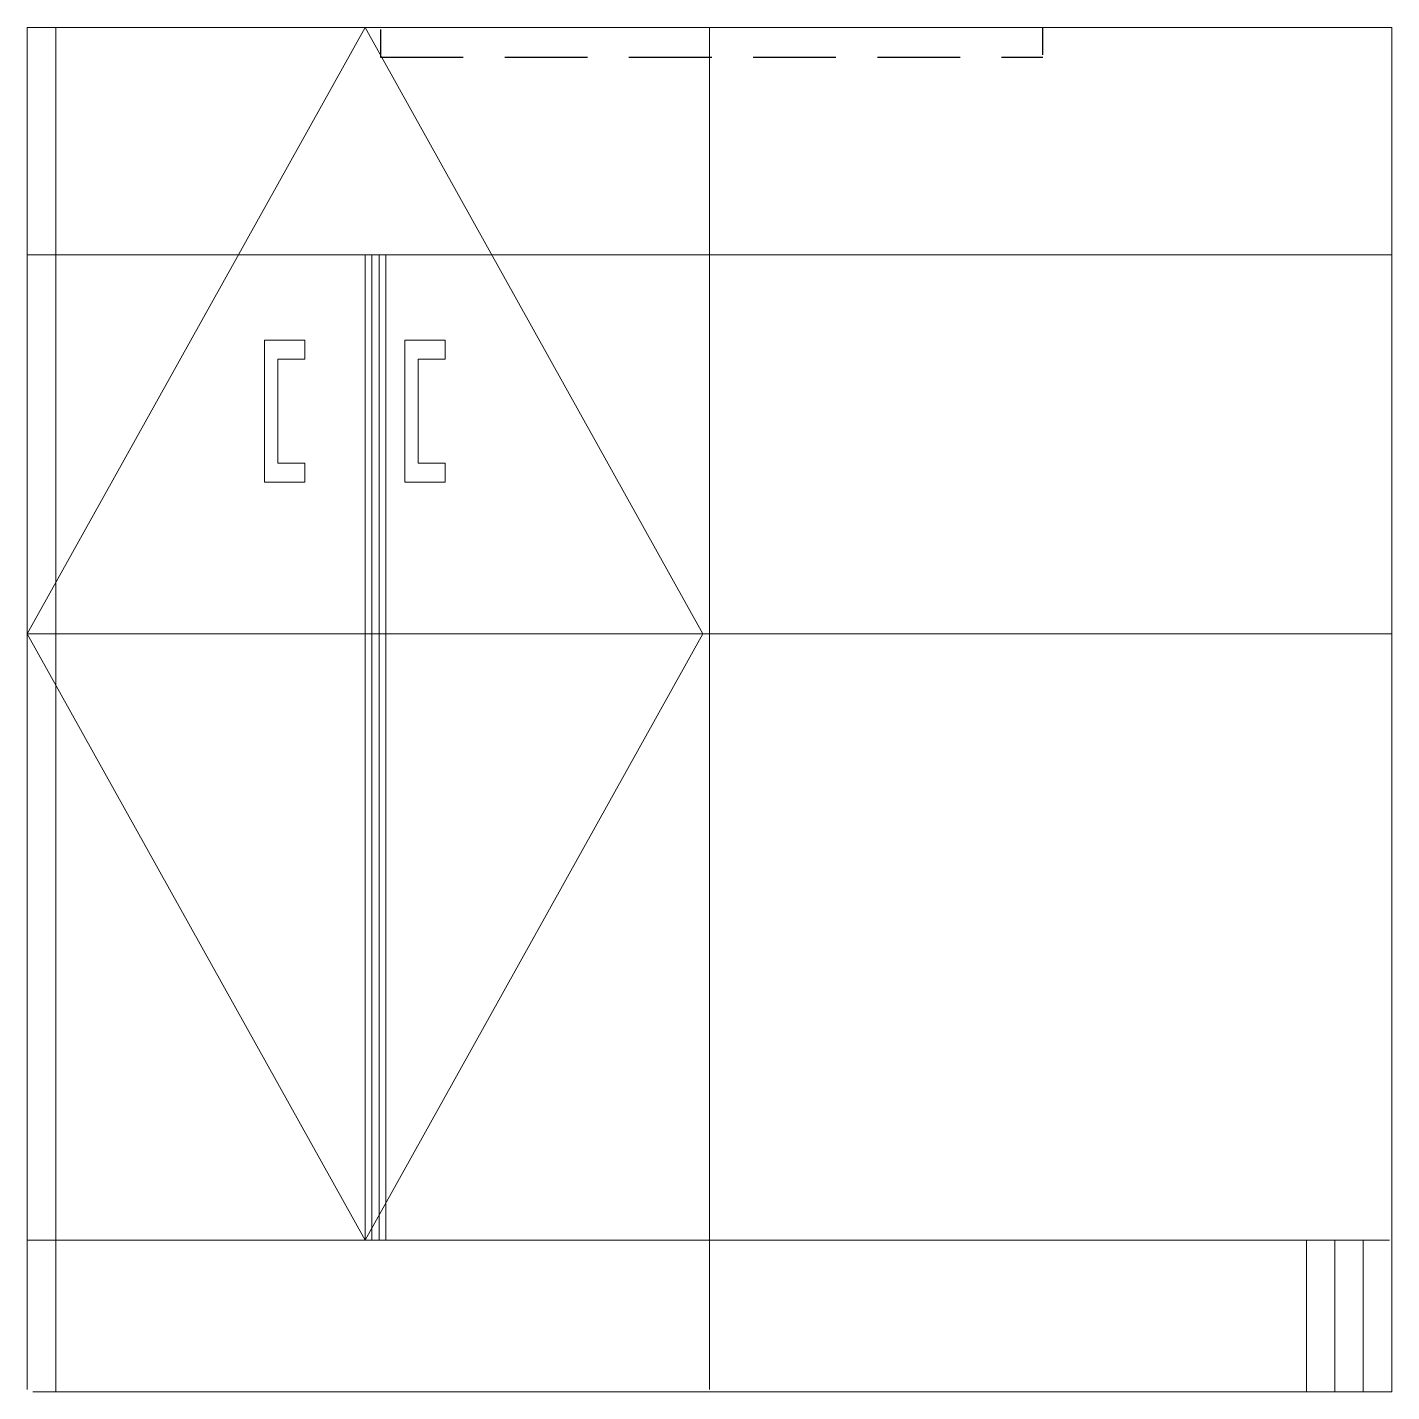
# Model space of a CAD drawing. Header units: inches. Extents: x 90 to 702, y 0 to 612.
import ezdxf

# ---------------------------------------------------------------- set-up
doc = ezdxf.new("R2010")
doc.units = ezdxf.units.IN
doc.header["$MEASUREMENT"] = 0
for name, pattern in [('AI-Linetype-1', [27.849266, 18.566177, -9.283089]), ('AI-Linetype-2', [55.698532, 37.132355, -18.566177]), ('AI-Linetype-3', [0, 0, 0])]:
    doc.linetypes.add(name, pattern=pattern)
doc.layers.add('Layer 1', color=7, linetype='Continuous')

# ---------------------------------------------------------------- blocks, each defined once
blk = doc.blocks.new('block 3')
at = {"layer": 'Layer 1', "lineweight": 0}
blk.add_lwpolyline([(701.88, 0.12), (701.88, 611.88)], dxfattribs=at)
blk = doc.blocks.new('block 4')
at = {"layer": 'Layer 1', "lineweight": 0}
blk.add_lwpolyline([(90.12, 1.14), (90.12, 611.88)], dxfattribs=at)
blk = doc.blocks.new('block 5')
at = {"layer": 'Layer 1', "lineweight": 0}
blk.add_lwpolyline([(701.88, 611.88), (151.29, 611.88)], dxfattribs=at)
blk = doc.blocks.new('block 6')
at = {"layer": 'Layer 1', "lineweight": 0}
blk.add_lwpolyline([(700.94, 68.09), (90.25, 68.09)], dxfattribs=at)
blk = doc.blocks.new('block 7')
at = {"layer": 'Layer 1', "lineweight": 0}
blk.add_lwpolyline([(701.88, 339.99), (90.12, 339.99)], dxfattribs=at)
blk = doc.blocks.new('block 8')
at = {"layer": 'Layer 1', "lineweight": 0}
blk.add_lwpolyline([(396, 1.14), (396, 611.88)], dxfattribs=at)
blk = doc.blocks.new('block 9')
at = {"layer": 'Layer 1', "lineweight": 0}
blk.add_lwpolyline([(701.88, 509.92), (90.12, 509.92)], dxfattribs=at)
blk = doc.blocks.new('block 10')
at = {"layer": 'Layer 1', "lineweight": 0}
blk.add_lwpolyline([(102.86, 68.09), (663.65, 68.09)], dxfattribs=at)
blk = doc.blocks.new('block 11')
at = {"layer": 'Layer 1', "lineweight": 0}
blk.add_lwpolyline([(701.88, 0.12), (92.65, 0.12)], dxfattribs=at)
blk = doc.blocks.new('block 12')
at = {"layer": 'Layer 1', "lineweight": 0}
blk.add_lwpolyline([(663.65, 68.09), (102.86, 68.09)], dxfattribs=at)
blk = doc.blocks.new('block 13')
at = {"layer": 'Layer 1', "lineweight": 0}
blk.add_lwpolyline([(102.86, 68.09), (102.86, 0.12)], dxfattribs=at)
blk = doc.blocks.new('block 14')
at = {"layer": 'Layer 1', "lineweight": 0}
blk.add_lwpolyline([(102.86, 0.12), (663.65, 0.12)], dxfattribs=at)
blk = doc.blocks.new('block 15')
at = {"layer": 'Layer 1', "lineweight": 0}
blk.add_lwpolyline([(663.65, 0.12), (663.65, 68.09)], dxfattribs=at)
blk = doc.blocks.new('block 16')
at = {"layer": 'Layer 1', "lineweight": 0}
blk.add_lwpolyline([(663.65, 68.09), (663.65, 0.12)], dxfattribs=at)
blk = doc.blocks.new('block 17')
at = {"layer": 'Layer 1', "lineweight": 0}
blk.add_lwpolyline([(102.86, 0.12), (102.86, 68.09)], dxfattribs=at)
blk = doc.blocks.new('block 18')
at = {"layer": 'Layer 1', "lineweight": 0}
blk.add_lwpolyline([(676.39, 68.09), (689.14, 68.09)], dxfattribs=at)
blk = doc.blocks.new('block 19')
at = {"layer": 'Layer 1', "lineweight": 0}
blk.add_lwpolyline([(689.14, 0.12), (676.39, 0.12)], dxfattribs=at)
blk = doc.blocks.new('block 20')
at = {"layer": 'Layer 1', "lineweight": 0}
blk.add_lwpolyline([(676.39, 0.12), (676.39, 68.09)], dxfattribs=at)
blk = doc.blocks.new('block 21')
at = {"layer": 'Layer 1', "lineweight": 0}
blk.add_lwpolyline([(689.14, 68.09), (676.39, 68.09)], dxfattribs=at)
blk = doc.blocks.new('block 22')
at = {"layer": 'Layer 1', "lineweight": 0}
blk.add_lwpolyline([(676.39, 68.09), (676.39, 0.12)], dxfattribs=at)
blk = doc.blocks.new('block 23')
at = {"layer": 'Layer 1', "lineweight": 0}
blk.add_lwpolyline([(676.39, 0.12), (689.14, 0.12)], dxfattribs=at)
blk = doc.blocks.new('block 24')
at = {"layer": 'Layer 1', "lineweight": 0}
blk.add_lwpolyline([(689.14, 0.12), (689.14, 68.09)], dxfattribs=at)
blk = doc.blocks.new('block 25')
at = {"layer": 'Layer 1', "lineweight": 0}
blk.add_lwpolyline([(689.14, 68.09), (689.14, 0.12)], dxfattribs=at)
blk = doc.blocks.new('block 26')
at = {"layer": 'Layer 1', "lineweight": 0}
blk.add_lwpolyline([(247.93, 68.09), (241.56, 68.09)], dxfattribs=at)
blk = doc.blocks.new('block 27')
at = {"layer": 'Layer 1', "lineweight": 0}
blk.add_lwpolyline([(241.56, 68.09), (90.12, 68.09)], dxfattribs=at)
blk = doc.blocks.new('block 28')
at = {"layer": 'Layer 1', "lineweight": 0}
blk.add_lwpolyline([(90.12, 509.92), (241.56, 509.92)], dxfattribs=at)
blk = doc.blocks.new('block 29')
at = {"layer": 'Layer 1', "lineweight": 0}
blk.add_lwpolyline([(241.56, 509.92), (247.93, 509.92)], dxfattribs=at)
blk = doc.blocks.new('block 30')
at = {"layer": 'Layer 1', "lineweight": 0}
blk.add_lwpolyline([(90.12, 68.09), (90.12, 509.92)], dxfattribs=at)
blk = doc.blocks.new('block 31')
at = {"layer": 'Layer 1', "lineweight": 0}
blk.add_lwpolyline([(102.86, 509.92), (102.86, 68.09)], dxfattribs=at)
blk = doc.blocks.new('block 32')
at = {"layer": 'Layer 1', "lineweight": 0}
blk.add_lwpolyline([(102.86, 68.09), (102.86, 509.92)], dxfattribs=at)
blk = doc.blocks.new('block 33')
at = {"layer": 'Layer 1', "lineweight": 0}
blk.add_lwpolyline([(247.93, 509.92), (247.93, 68.09)], dxfattribs=at)
blk = doc.blocks.new('block 34')
at = {"layer": 'Layer 1', "lineweight": 0}
blk.add_lwpolyline([(241.56, 68.09), (247.93, 68.09)], dxfattribs=at)
blk = doc.blocks.new('block 35')
at = {"layer": 'Layer 1', "lineweight": 0}
blk.add_lwpolyline([(247.93, 68.09), (247.93, 509.92)], dxfattribs=at)
blk = doc.blocks.new('block 36')
at = {"layer": 'Layer 1', "lineweight": 0}
blk.add_lwpolyline([(247.93, 509.92), (241.56, 509.92)], dxfattribs=at)
blk = doc.blocks.new('block 37')
at = {"layer": 'Layer 1', "lineweight": 0}
blk.add_lwpolyline([(241.56, 509.92), (241.56, 68.09)], dxfattribs=at)
blk = doc.blocks.new('block 38')
at = {"layer": 'Layer 1', "lineweight": 0}
blk.add_lwpolyline([(90.12, 68.09), (241.56, 68.09)], dxfattribs=at)
blk = doc.blocks.new('block 39')
at = {"layer": 'Layer 1', "lineweight": 0}
blk.add_lwpolyline([(241.56, 68.09), (241.56, 509.92)], dxfattribs=at)
blk = doc.blocks.new('block 40')
at = {"layer": 'Layer 1', "lineweight": 0}
blk.add_lwpolyline([(241.56, 509.92), (90.12, 509.92)], dxfattribs=at)
blk = doc.blocks.new('block 41')
at = {"layer": 'Layer 1', "lineweight": 0}
blk.add_lwpolyline([(90.12, 509.92), (90.12, 68.09)], dxfattribs=at)
blk = doc.blocks.new('block 42')
at = {"layer": 'Layer 1', "lineweight": 0}
blk.add_lwpolyline([(396, 68.09), (244.56, 68.09)], dxfattribs=at)
blk = doc.blocks.new('block 43')
at = {"layer": 'Layer 1', "lineweight": 0}
blk.add_lwpolyline([(244.56, 509.92), (396, 509.92)], dxfattribs=at)
blk = doc.blocks.new('block 44')
at = {"layer": 'Layer 1', "lineweight": 0}
blk.add_lwpolyline([(244.56, 68.09), (396, 68.09)], dxfattribs=at)
blk = doc.blocks.new('block 45')
at = {"layer": 'Layer 1', "lineweight": 0}
blk.add_lwpolyline([(396, 68.09), (396, 509.92)], dxfattribs=at)
blk = doc.blocks.new('block 46')
at = {"layer": 'Layer 1', "lineweight": 0}
blk.add_lwpolyline([(396, 509.92), (244.56, 509.92)], dxfattribs=at)
blk = doc.blocks.new('block 47')
at = {"layer": 'Layer 1', "lineweight": 0}
blk.add_lwpolyline([(244.56, 509.92), (244.56, 68.09)], dxfattribs=at)
blk = doc.blocks.new('block 48')
at = {"layer": 'Layer 1', "lineweight": 0}
blk.add_lwpolyline([(244.56, 68.09), (244.56, 509.92)], dxfattribs=at)
blk = doc.blocks.new('block 49')
at = {"layer": 'Layer 1', "lineweight": 0}
blk.add_lwpolyline([(250.93, 509.92), (250.93, 68.09)], dxfattribs=at)
blk = doc.blocks.new('block 50')
at = {"layer": 'Layer 1', "lineweight": 0}
blk.add_lwpolyline([(250.93, 68.09), (250.93, 509.92)], dxfattribs=at)
blk = doc.blocks.new('block 51')
at = {"layer": 'Layer 1', "lineweight": 0}
blk.add_lwpolyline([(396, 509.92), (396, 68.09)], dxfattribs=at)
blk = doc.blocks.new('block 52')
at = {"layer": 'Layer 1', "lineweight": 0}
blk.add_lwpolyline([(396, 509.92), (90.12, 509.92)], dxfattribs=at)
blk = doc.blocks.new('block 53')
at = {"layer": 'Layer 1', "lineweight": 0}
blk.add_lwpolyline([(90.12, 611.88), (396, 611.88)], dxfattribs=at)
blk = doc.blocks.new('block 54')
at = {"layer": 'Layer 1', "lineweight": 0}
blk.add_lwpolyline([(90.12, 509.92), (396, 509.92)], dxfattribs=at)
blk = doc.blocks.new('block 55')
at = {"layer": 'Layer 1', "lineweight": 0}
blk.add_lwpolyline([(396, 509.92), (396, 611.88)], dxfattribs=at)
blk = doc.blocks.new('block 56')
at = {"layer": 'Layer 1', "lineweight": 0}
blk.add_lwpolyline([(396, 611.88), (90.12, 611.88)], dxfattribs=at)
blk = doc.blocks.new('block 57')
at = {"layer": 'Layer 1', "lineweight": 0}
blk.add_lwpolyline([(90.12, 611.88), (90.12, 509.92)], dxfattribs=at)
blk = doc.blocks.new('block 58')
at = {"layer": 'Layer 1', "lineweight": 0}
blk.add_lwpolyline([(90.12, 509.92), (90.12, 611.88)], dxfattribs=at)
blk = doc.blocks.new('block 59')
at = {"layer": 'Layer 1', "lineweight": 0}
blk.add_lwpolyline([(102.86, 611.88), (102.86, 509.92)], dxfattribs=at)
blk = doc.blocks.new('block 60')
at = {"layer": 'Layer 1', "lineweight": 0}
blk.add_lwpolyline([(102.86, 509.92), (102.86, 611.88)], dxfattribs=at)
blk = doc.blocks.new('block 61')
at = {"layer": 'Layer 1', "lineweight": 0}
blk.add_lwpolyline([(396, 611.88), (396, 509.92)], dxfattribs=at)
blk = doc.blocks.new('block 64')
at = {"layer": 'Layer 1', "color": 6, "lineweight": 9, "true_color": 0xff00ff}
blk.add_lwpolyline([(214.52, 471.69), (214.52, 463.21)], dxfattribs=at)
blk = doc.blocks.new('block 65')
at = {"layer": 'Layer 1', "color": 6, "lineweight": 9, "true_color": 0xff00ff}
blk.add_lwpolyline([(196.5, 471.69), (214.52, 471.69)], dxfattribs=at)
blk = doc.blocks.new('block 66')
at = {"layer": 'Layer 1', "color": 6, "lineweight": 9, "true_color": 0xff00ff}
blk.add_lwpolyline([(214.52, 463.21), (214.52, 471.69)], dxfattribs=at)
blk = doc.blocks.new('block 67')
at = {"layer": 'Layer 1', "color": 6, "lineweight": 9, "true_color": 0xff00ff}
blk.add_lwpolyline([(214.52, 471.69), (196.5, 471.69)], dxfattribs=at)
blk = doc.blocks.new('block 68')
at = {"layer": 'Layer 1', "color": 6, "lineweight": 9, "true_color": 0xff00ff}
blk.add_lwpolyline([(196.5, 471.69), (196.5, 407.99)], dxfattribs=at)
blk = doc.blocks.new('block 69')
at = {"layer": 'Layer 1', "color": 6, "lineweight": 9, "true_color": 0xff00ff}
blk.add_lwpolyline([(196.5, 407.99), (214.52, 407.99)], dxfattribs=at)
blk = doc.blocks.new('block 70')
at = {"layer": 'Layer 1', "color": 6, "lineweight": 9, "true_color": 0xff00ff}
blk.add_lwpolyline([(214.52, 407.99), (214.52, 416.46)], dxfattribs=at)
blk = doc.blocks.new('block 71')
at = {"layer": 'Layer 1', "color": 6, "lineweight": 9, "true_color": 0xff00ff}
blk.add_lwpolyline([(214.52, 416.46), (202.5, 416.46)], dxfattribs=at)
blk = doc.blocks.new('block 72')
at = {"layer": 'Layer 1', "color": 6, "lineweight": 9, "true_color": 0xff00ff}
blk.add_lwpolyline([(202.5, 416.46), (202.5, 463.21)], dxfattribs=at)
blk = doc.blocks.new('block 73')
at = {"layer": 'Layer 1', "color": 6, "lineweight": 9, "true_color": 0xff00ff}
blk.add_lwpolyline([(202.5, 463.21), (214.52, 463.21)], dxfattribs=at)
blk = doc.blocks.new('block 74')
at = {"layer": 'Layer 1', "color": 6, "lineweight": 9, "true_color": 0xff00ff}
blk.add_lwpolyline([(214.52, 463.21), (202.5, 463.21)], dxfattribs=at)
blk = doc.blocks.new('block 75')
at = {"layer": 'Layer 1', "color": 6, "lineweight": 9, "true_color": 0xff00ff}
blk.add_lwpolyline([(196.5, 407.99), (196.5, 471.69)], dxfattribs=at)
blk = doc.blocks.new('block 76')
at = {"layer": 'Layer 1', "color": 6, "lineweight": 9, "true_color": 0xff00ff}
blk.add_lwpolyline([(202.5, 463.21), (202.5, 416.46)], dxfattribs=at)
blk = doc.blocks.new('block 77')
at = {"layer": 'Layer 1', "color": 6, "lineweight": 9, "true_color": 0xff00ff}
blk.add_lwpolyline([(214.52, 416.46), (214.52, 407.99)], dxfattribs=at)
blk = doc.blocks.new('block 78')
at = {"layer": 'Layer 1', "color": 6, "lineweight": 9, "true_color": 0xff00ff}
blk.add_lwpolyline([(214.52, 407.99), (196.5, 407.99)], dxfattribs=at)
blk = doc.blocks.new('block 79')
at = {"layer": 'Layer 1', "color": 6, "lineweight": 9, "true_color": 0xff00ff}
blk.add_lwpolyline([(202.5, 416.46), (214.52, 416.46)], dxfattribs=at)
blk = doc.blocks.new('block 63')
at = {"layer": 'Layer 1'}
for name in ['block 65', 'block 67', 'block 68', 'block 75', 'block 64', 'block 66', 'block 72', 'block 73', 'block 74', 'block 76', 'block 71', 'block 79', 'block 70', 'block 77', 'block 69', 'block 78']:
    blk.add_blockref(name, (0, 0), dxfattribs=at)
blk = doc.blocks.new('block 62')
at = {"layer": 'Layer 1'}
blk.add_blockref('block 63', (0, 0), dxfattribs=at)
blk = doc.blocks.new('block 82')
at = {"layer": 'Layer 1', "color": 6, "lineweight": 9, "true_color": 0xff00ff}
blk.add_lwpolyline([(277.47, 471.69), (277.47, 463.21)], dxfattribs=at)
blk = doc.blocks.new('block 83')
at = {"layer": 'Layer 1', "color": 6, "lineweight": 9, "true_color": 0xff00ff}
blk.add_lwpolyline([(259.45, 471.69), (277.47, 471.69)], dxfattribs=at)
blk = doc.blocks.new('block 84')
at = {"layer": 'Layer 1', "color": 6, "lineweight": 9, "true_color": 0xff00ff}
blk.add_lwpolyline([(277.47, 463.21), (277.47, 471.69)], dxfattribs=at)
blk = doc.blocks.new('block 85')
at = {"layer": 'Layer 1', "color": 6, "lineweight": 9, "true_color": 0xff00ff}
blk.add_lwpolyline([(277.47, 471.69), (259.45, 471.69)], dxfattribs=at)
blk = doc.blocks.new('block 86')
at = {"layer": 'Layer 1', "color": 6, "lineweight": 9, "true_color": 0xff00ff}
blk.add_lwpolyline([(259.45, 471.69), (259.45, 407.99)], dxfattribs=at)
blk = doc.blocks.new('block 87')
at = {"layer": 'Layer 1', "color": 6, "lineweight": 9, "true_color": 0xff00ff}
blk.add_lwpolyline([(259.45, 407.99), (277.47, 407.99)], dxfattribs=at)
blk = doc.blocks.new('block 88')
at = {"layer": 'Layer 1', "color": 6, "lineweight": 9, "true_color": 0xff00ff}
blk.add_lwpolyline([(277.47, 407.99), (277.47, 416.46)], dxfattribs=at)
blk = doc.blocks.new('block 89')
at = {"layer": 'Layer 1', "color": 6, "lineweight": 9, "true_color": 0xff00ff}
blk.add_lwpolyline([(277.47, 416.46), (265.44, 416.46)], dxfattribs=at)
blk = doc.blocks.new('block 90')
at = {"layer": 'Layer 1', "color": 6, "lineweight": 9, "true_color": 0xff00ff}
blk.add_lwpolyline([(265.44, 416.46), (265.44, 463.21)], dxfattribs=at)
blk = doc.blocks.new('block 91')
at = {"layer": 'Layer 1', "color": 6, "lineweight": 9, "true_color": 0xff00ff}
blk.add_lwpolyline([(265.44, 463.21), (277.47, 463.21)], dxfattribs=at)
blk = doc.blocks.new('block 92')
at = {"layer": 'Layer 1', "color": 6, "lineweight": 9, "true_color": 0xff00ff}
blk.add_lwpolyline([(277.47, 463.21), (265.44, 463.21)], dxfattribs=at)
blk = doc.blocks.new('block 93')
at = {"layer": 'Layer 1', "color": 6, "lineweight": 9, "true_color": 0xff00ff}
blk.add_lwpolyline([(259.45, 407.99), (259.45, 471.69)], dxfattribs=at)
blk = doc.blocks.new('block 94')
at = {"layer": 'Layer 1', "color": 6, "lineweight": 9, "true_color": 0xff00ff}
blk.add_lwpolyline([(265.44, 463.21), (265.44, 416.46)], dxfattribs=at)
blk = doc.blocks.new('block 95')
at = {"layer": 'Layer 1', "color": 6, "lineweight": 9, "true_color": 0xff00ff}
blk.add_lwpolyline([(277.47, 416.46), (277.47, 407.99)], dxfattribs=at)
blk = doc.blocks.new('block 96')
at = {"layer": 'Layer 1', "color": 6, "lineweight": 9, "true_color": 0xff00ff}
blk.add_lwpolyline([(277.47, 407.99), (259.45, 407.99)], dxfattribs=at)
blk = doc.blocks.new('block 97')
at = {"layer": 'Layer 1', "color": 6, "lineweight": 9, "true_color": 0xff00ff}
blk.add_lwpolyline([(265.44, 416.46), (277.47, 416.46)], dxfattribs=at)
blk = doc.blocks.new('block 81')
at = {"layer": 'Layer 1'}
for name in ['block 83', 'block 85', 'block 86', 'block 93', 'block 82', 'block 84', 'block 90', 'block 91', 'block 92', 'block 94', 'block 89', 'block 97', 'block 88', 'block 95', 'block 87', 'block 96']:
    blk.add_blockref(name, (0, 0), dxfattribs=at)
blk = doc.blocks.new('block 80')
at = {"layer": 'Layer 1'}
blk.add_blockref('block 81', (0, 0), dxfattribs=at)
blk = doc.blocks.new('block 98')
at = {"layer": 'Layer 1', "lineweight": 0}
blk.add_lwpolyline([(102.86, 68.09), (395.15, 68.09)], dxfattribs=at)
blk = doc.blocks.new('block 99')
at = {"layer": 'Layer 1', "lineweight": 0}
blk.add_lwpolyline([(408.2, 68.09), (689.14, 68.09)], dxfattribs=at)
blk = doc.blocks.new('block 100')
at = {"layer": 'Layer 1', "lineweight": 0}
blk.add_lwpolyline([(241.56, 611.88), (90.12, 339.99)], dxfattribs=at)
blk = doc.blocks.new('block 101')
at = {"layer": 'Layer 1', "lineweight": 0}
blk.add_lwpolyline([(90.12, 339.99), (241.56, 68.09)], dxfattribs=at)
blk = doc.blocks.new('block 102')
at = {"layer": 'Layer 1', "lineweight": 0}
blk.add_lwpolyline([(241.56, 68.09), (393, 339.99)], dxfattribs=at)
blk = doc.blocks.new('block 103')
at = {"layer": 'Layer 1', "lineweight": 0}
blk.add_lwpolyline([(241.56, 611.88), (393, 339.99)], dxfattribs=at)
blk = doc.blocks.new('block 104')
at = {"layer": 'Layer 1', "lineweight": 0}
blk.add_lwpolyline([(102.86, 509.92), (396, 509.92)], dxfattribs=at)
blk = doc.blocks.new('block 2')
at = {"layer": 'Layer 1'}
for name in ['block 4', 'block 53', 'block 56', 'block 57', 'block 58', 'block 100', 'block 59', 'block 60', 'block 5', 'block 103', 'block 8', 'block 55', 'block 61', 'block 3', 'block 9', 'block 28', 'block 30', 'block 40', 'block 41', 'block 52', 'block 54', 'block 31', 'block 32', 'block 104', 'block 29', 'block 36', 'block 37', 'block 39', 'block 43', 'block 46', 'block 47', 'block 48', 'block 33', 'block 35', 'block 49', 'block 50', 'block 45', 'block 51', 'block 62', 'block 80', 'block 7', 'block 101', 'block 102', 'block 27', 'block 38', 'block 6', 'block 10', 'block 12', 'block 13', 'block 17', 'block 98', 'block 26', 'block 34', 'block 42', 'block 44', 'block 99', 'block 15', 'block 16', 'block 18', 'block 20', 'block 21', 'block 22', 'block 24', 'block 25', 'block 11', 'block 14', 'block 19', 'block 23']:
    blk.add_blockref(name, (0, 0), dxfattribs=at)
blk = doc.blocks.new('block 106')
at = {"layer": 'Layer 1', "color": 7, "linetype": 'AI-Linetype-1', "lineweight": 25, "true_color": 0xffffff}
blk.add_lwpolyline([(248.47, 611), (248.47, 598.62)], dxfattribs=at)
blk = doc.blocks.new('block 107')
at = {"layer": 'Layer 1', "color": 7, "linetype": 'AI-Linetype-2', "lineweight": 25, "true_color": 0xffffff}
blk.add_lwpolyline([(248.47, 598.62), (545.53, 598.62)], dxfattribs=at)
blk = doc.blocks.new('block 105')
at = {"layer": 'Layer 1'}
for name in ['block 106', 'block 107']:
    blk.add_blockref(name, (0, 0), dxfattribs=at)

msp = doc.modelspace()

# ---------------------------------------------------------------- linework, layer by layer
at = {"layer": 'Layer 1', "color": 7, "linetype": 'AI-Linetype-3', "lineweight": 25, "true_color": 0xffffff}
msp.add_lwpolyline([(545.53, 599.62), (545.53, 612)], dxfattribs=at)

# ---------------------------------------------------------------- block references
at = {"layer": 'Layer 1'}
for name in ['block 2', 'block 105']:
    msp.add_blockref(name, (0, 0), dxfattribs=at)

doc.saveas('drawing.dxf')
